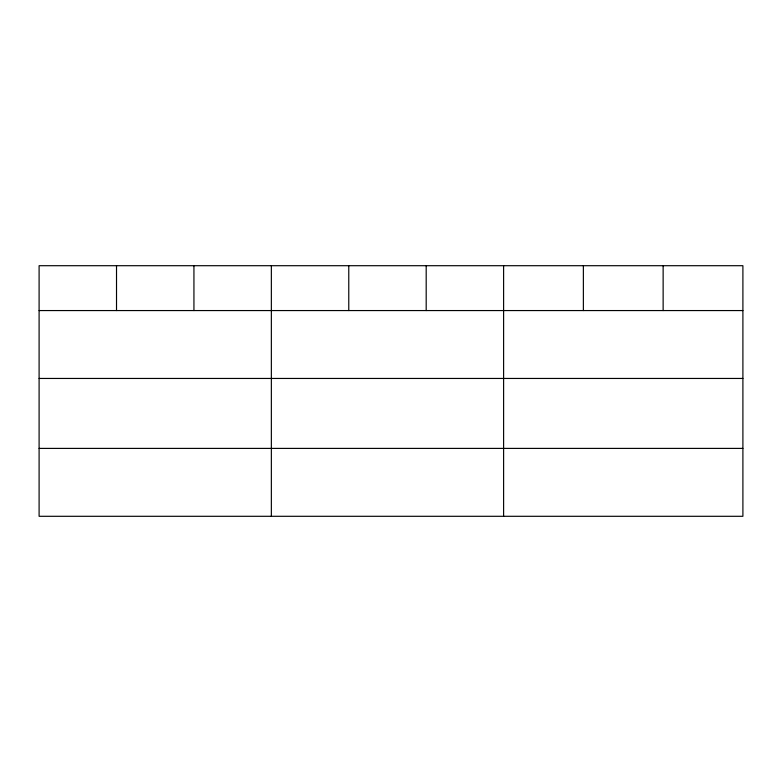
<?xml version="1.0" encoding="UTF-8"?>
<svg xmlns="http://www.w3.org/2000/svg" width="782" height="782" viewBox="0 0 782 782"><rect width="100%" height="100%" fill="white"/><g stroke="black" fill="none" stroke-linecap="round" stroke-linejoin="round"><path stroke-width="1.17" d="M742.9 378.449L742.9 265.704L39.1 265.704L39.1 516.296L742.9 516.296L742.9 378.449L39.1 378.449M39.1 310.562L742.9 310.562M39.1 448.399L742.9 448.399M663.136 265.704L663.136 310.562M583.372 265.704L583.372 310.562M503.608 265.704L503.608 516.296M426.19 265.704L426.19 310.562M348.772 265.704L348.772 310.562M271.354 265.704L271.354 516.296M193.936 265.704L193.936 310.562M116.518 265.704L116.518 310.562"/></g></svg>
